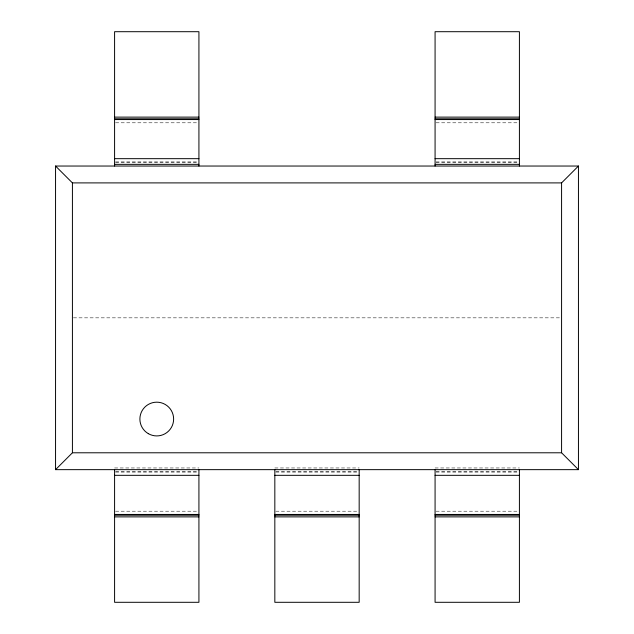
<?xml version="1.0" encoding="UTF-8"?>
<svg xmlns="http://www.w3.org/2000/svg" width="634" height="634" viewBox="0 0 634 634"><rect width="100%" height="100%" fill="white"/><g stroke="black" fill="none" stroke-linecap="round" stroke-linejoin="round"><path stroke-width="0.48" stroke-dasharray="3.17 2.38" d="M115.57 122.798L197.951 122.798M436.049 122.798L518.43 122.798M115.57 161.916L197.951 161.916M436.049 161.916L518.43 161.916M115.57 162.661L197.951 162.661M436.049 162.661L518.43 162.661M73.409 317.84L560.591 317.84M114.588 467.963L198.925 467.963M274.831 467.963L359.169 467.963M435.075 467.963L519.412 467.963M115.57 471.339L197.951 471.339M275.814 471.339L358.186 471.339M436.049 471.339L518.43 471.339M115.57 472.084L197.951 472.084M275.814 472.084L358.186 472.084M436.049 472.084L518.43 472.084M115.57 511.202L197.951 511.202M275.814 511.202L358.186 511.202M436.049 511.202L518.43 511.202"/><path stroke-width="0.95" d="M55.554 469.651L72.419 452.787L561.581 452.787L578.446 469.651L578.446 166.037L55.554 166.037L55.554 469.651L578.446 469.651M55.554 166.037L72.419 182.901L561.581 182.901L578.446 166.037M114.588 117.124L198.925 117.124M435.075 117.124L519.412 117.124M114.588 118.804L198.925 118.804M435.075 118.804L519.412 118.804M114.588 119.557L198.925 119.557M435.075 119.557L519.412 119.557M114.588 158.674L198.925 158.674M435.075 158.674L519.412 158.674M114.588 164.349L198.925 164.349M435.075 164.349L519.412 164.349M114.588 475.326L198.925 475.326M274.831 475.326L359.169 475.326M435.075 475.326L519.412 475.326M114.588 514.443L198.925 514.443M274.831 514.443L359.169 514.443M435.075 514.443L519.412 514.443M114.588 515.196L198.925 515.196M274.831 515.196L359.169 515.196M435.075 515.196L519.412 515.196M114.588 516.876L198.925 516.876M274.831 516.876L359.169 516.876M435.075 516.876L519.412 516.876M561.581 182.901L561.581 452.787M519.412 166.037L519.412 31.7L435.075 31.7L435.075 166.037M519.412 469.651L519.412 602.3L435.075 602.3L435.075 469.651M359.169 469.651L359.169 602.3L274.831 602.3L274.831 469.651M198.925 166.037L198.925 31.7L114.588 31.7L114.588 166.037M198.925 469.651L198.925 602.3L114.588 602.3L114.588 469.651M72.419 182.901L72.419 452.787M148.324 433.656A16.864 16.864 0 0 0 173.629 419.05A16.864 16.864 0 0 0 148.324 404.444A16.864 16.864 0 0 0 148.324 433.656"/></g></svg>
